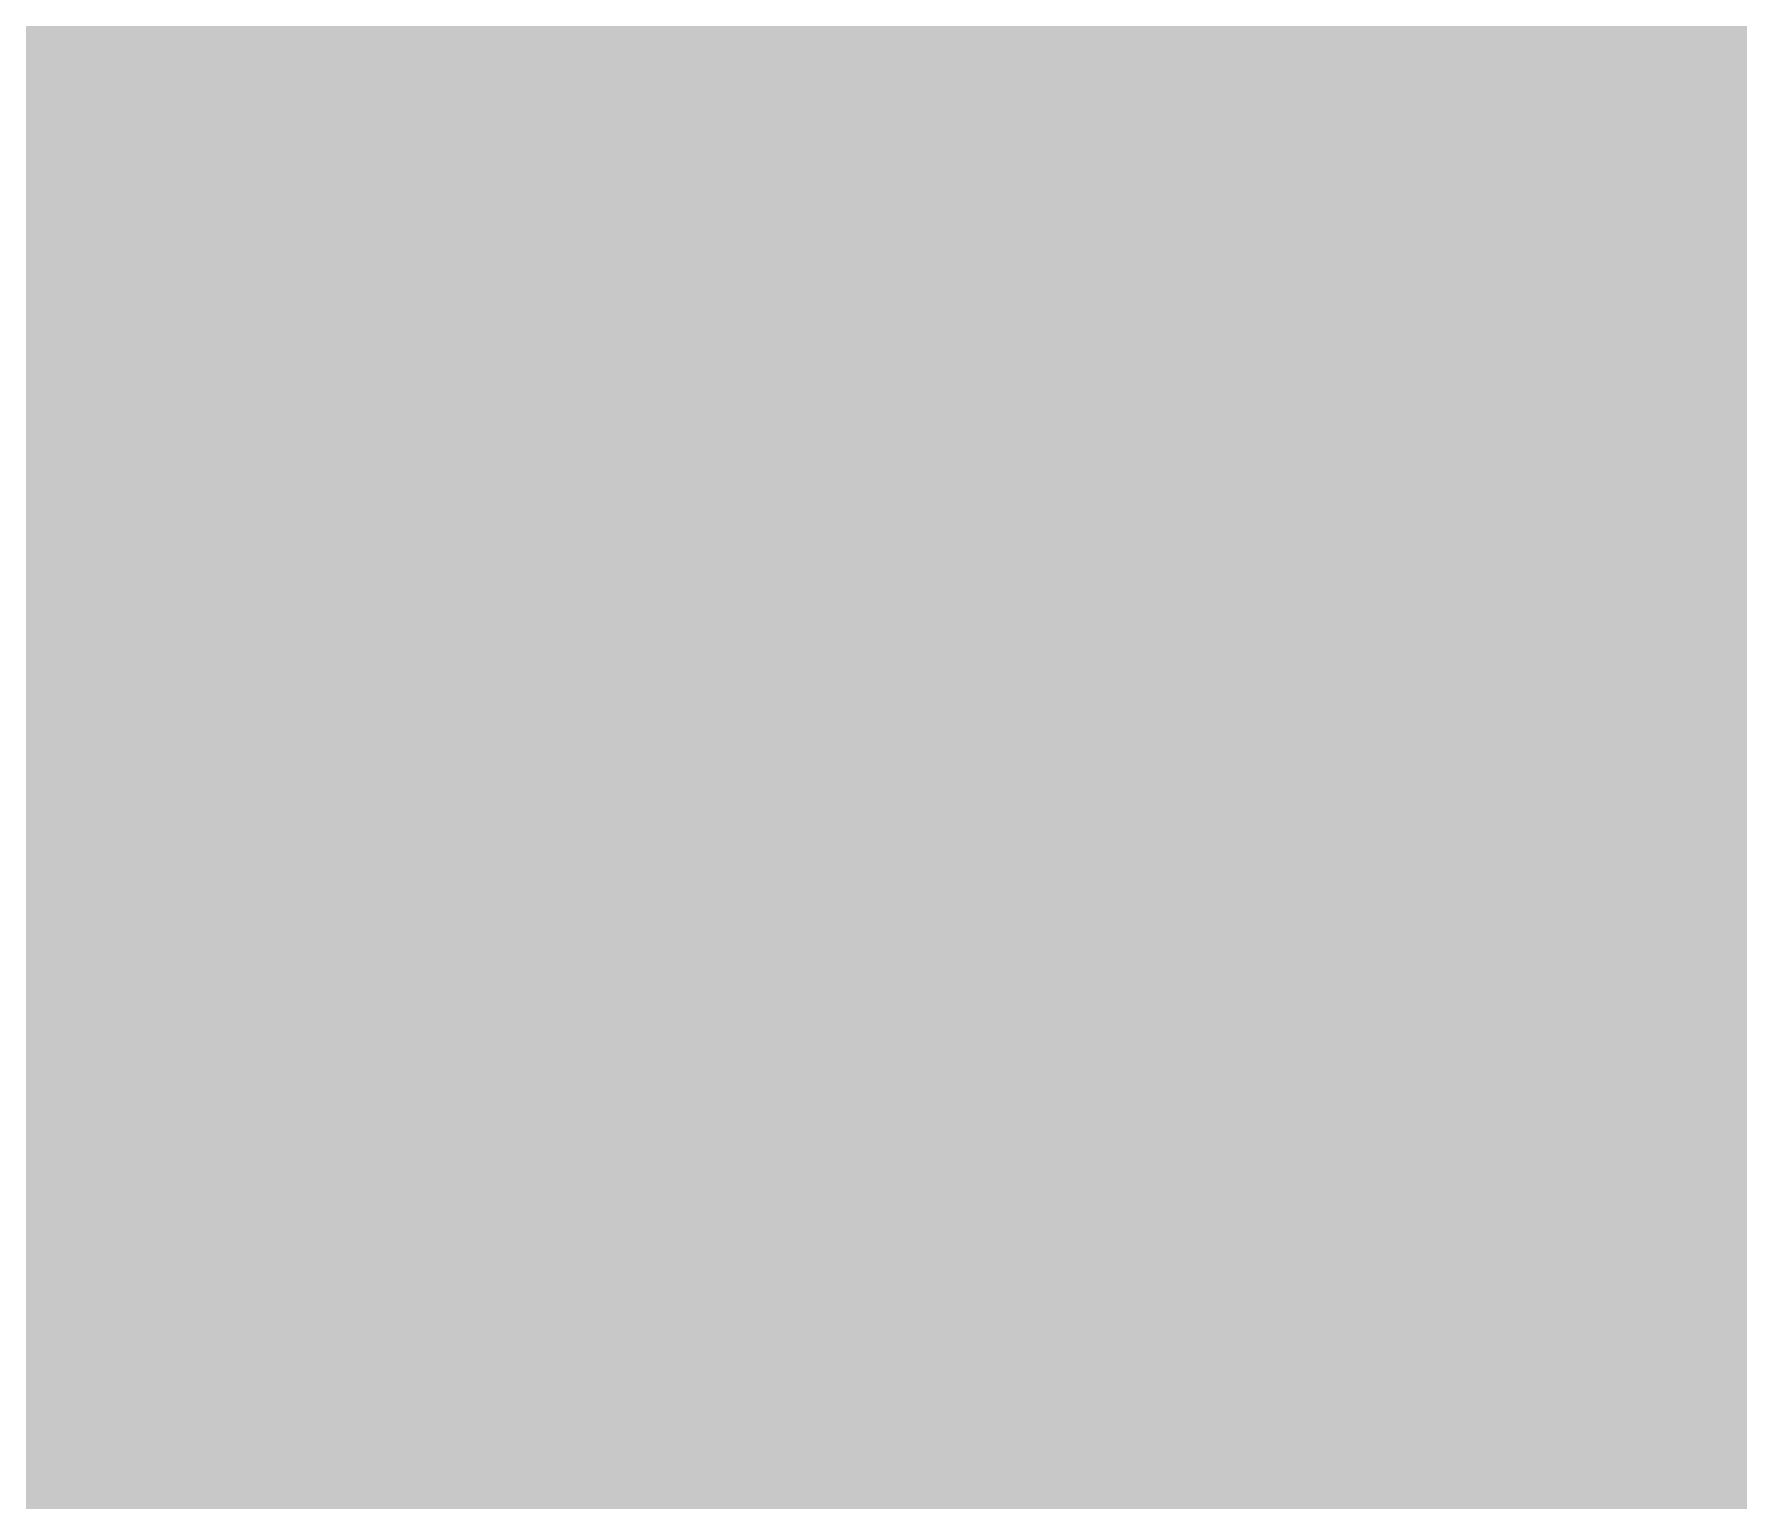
# Model space of a CAD drawing. Header units: millimetres. Extents: x 0 to 966, y -664 to 90.
# Drawn here: x 66.74 to 109.21, y -617.95 to -581.42 of the extents above; entities that cross this region are included whole.
import ezdxf

# ---------------------------------------------------------------- set-up
doc = ezdxf.new("R2010")
doc.units = ezdxf.units.MM
doc.layers.add('HDL_BODY', color=7, linetype='Continuous')
doc.layers.add('HDL_PRINT', color=7, linetype='Continuous')

# ---------------------------------------------------------------- blocks, each defined once
blk = doc.blocks.new('M_DRGBW4.1_FRONT')
at = {"layer": 'HDL_BODY', "true_color": 0xe9e9eb}
blk.add_hatch(color=254, dxfattribs=at).paths.add_polyline_path([(0, 0), (183, 0), (183, 84), (0, 84)])
at = {"layer": 'HDL_BODY', "true_color": 0xf4f4f5}
blk.add_hatch(color=7, dxfattribs=at).paths.add_polyline_path([(53.07, 1), (134.505, 1), (134.505, 83), (53.07, 83)])
at = {"layer": 'HDL_PRINT', "true_color": 0x5b5b5e}
h = blk.add_hatch(color=251, dxfattribs=at)
h.paths.add_polyline_path([(102.631, 48.017), (96.815, 48.017), (96.721, 48.017), (96.721, 51.141), (96.815, 51.141), (102.631, 51.141), (102.631, 51.57), (96.815, 51.57), (96.721, 51.57), (96.721, 55.661), (96.815, 55.661), (102.631, 55.661), (102.631, 55.985), (96.815, 55.985), (96.721, 56.094), (96.721, 58.353), (70.029, 58.353), (70.029, 41.128), (62.977, 41.128), (62.977, 40.699), (69.936, 40.699), (70.029, 40.699), (70.029, 36.608), (69.936, 36.608), (62.977, 36.608), (62.977, 36.176), (69.936, 36.176), (70.029, 36.176), (70.029, 32.731), (96.721, 32.731), (96.721, 34.669), (96.815, 34.669), (98.533, 34.669), (98.533, 33.808), (98.912, 33.808), (98.912, 34.561), (100.723, 33.7), (100.723, 34.669), (102.631, 34.669), (102.631, 48.017)])
h.paths.add_polyline_path([(83.28, 33.162), (83.28, 33.162), (70.412, 33.162), (70.412, 57.921), (83.28, 57.921), (83.28, 33.162)])
h.paths.add_polyline_path([(96.339, 48.449), (96.339, 48.34), (95.766, 48.34), (95.766, 48.017), (95.673, 48.017), (94.434, 48.017), (94.434, 51.141), (95.386, 51.141), (95.386, 50.28), (96.339, 50.28), (96.339, 48.449)])
h.paths.add_polyline_path([(96.339, 56.846), (96.339, 56.846), (95.386, 56.846), (95.386, 54.8), (96.339, 54.8), (96.339, 52.431), (95.386, 52.431), (95.386, 51.57), (94.148, 51.57), (94.148, 47.588), (95.1, 47.588), (95.673, 47.588), (95.766, 47.588), (95.766, 47.156), (96.339, 47.156), (96.339, 45.11), (95.766, 45.11), (95.766, 43.929), (96.339, 43.929), (96.339, 41.884), (95.766, 41.884), (95.766, 40.699), (96.339, 40.699), (96.339, 38.654), (95.766, 38.654), (95.766, 37.469), (96.339, 37.469), (96.339, 35.424), (95.766, 35.424), (95.766, 34.239), (96.339, 34.239), (96.339, 33.162), (83.567, 33.162), (83.567, 57.921), (96.339, 57.921), (96.339, 56.846)])
h.paths.add_polyline_path([(100.437, 34.239), (99.295, 34.777), (100.437, 35.315), (100.437, 34.239)])
h.paths.add_polyline_path([(102.345, 34.992), (100.723, 34.992), (100.723, 35.961), (98.912, 35.1), (98.912, 34.992), (98.912, 35.852), (98.533, 35.852), (98.533, 34.992), (96.815, 34.992), (96.721, 34.992), (96.721, 37.898), (96.815, 37.898), (98.34, 37.898), (98.533, 37.898), (98.533, 37.037), (98.912, 37.037), (98.912, 37.793), (100.723, 36.931), (100.723, 37.898), (100.82, 37.898), (102.248, 37.898), (102.345, 37.898), (102.345, 34.992)])
h.paths.add_polyline_path([(99.295, 38.007), (100.437, 38.654), (100.437, 37.469), (99.295, 38.007)])
h.paths.add_polyline_path([(102.345, 38.221), (102.248, 38.221), (100.723, 38.221), (100.723, 39.191), (98.912, 38.33), (98.912, 39.082), (98.533, 39.082), (98.533, 38.221), (98.34, 38.221), (96.815, 38.221), (96.721, 38.221), (96.721, 41.128), (96.815, 41.128), (98.533, 41.128), (98.533, 40.267), (98.912, 40.267), (98.912, 41.128), (98.912, 41.023), (100.723, 40.158), (100.723, 41.128), (100.82, 41.128), (102.248, 41.128), (102.345, 41.128), (102.345, 38.221)])
h.paths.add_polyline_path([(99.295, 41.342), (100.344, 41.884), (100.344, 40.805), (99.295, 41.342)])
h.paths.add_polyline_path([(102.345, 41.451), (102.248, 41.451), (100.723, 41.451), (100.723, 42.421), (98.912, 41.56), (98.912, 42.312), (98.533, 42.312), (98.533, 41.451), (96.815, 41.451), (96.721, 41.451), (96.721, 44.358), (96.815, 44.358), (98.34, 44.358), (98.533, 44.358), (98.533, 43.497), (98.912, 43.497), (98.912, 44.358), (98.912, 44.249), (100.723, 43.388), (100.723, 44.358), (100.82, 44.358), (102.248, 44.358), (102.345, 44.358), (102.345, 41.451)])
h.paths.add_polyline_path([(99.295, 44.572), (100.344, 45.11), (100.344, 44.035), (99.295, 44.572)])
h.paths.add_polyline_path([(102.345, 44.79), (102.248, 44.681), (100.723, 44.681), (100.723, 44.79), (100.723, 45.651), (98.912, 44.79), (98.912, 45.542), (98.533, 45.542), (98.533, 44.681), (98.34, 44.681), (96.815, 44.681), (96.721, 44.79), (96.721, 47.588), (96.815, 47.588), (102.345, 47.588), (102.345, 44.79)])
for points in [[(105.395, 55.447), (105.584, 55.447), (105.559, 55.383), (105.537, 55.319), (105.518, 55.256), (105.499, 55.195), (105.479, 55.137), (105.455, 55.082), (105.427, 55.031), (105.393, 54.985), (105.351, 54.944), (105.298, 54.909), (105.263, 54.873), (105.226, 54.846), (105.187, 54.827), (105.145, 54.814), (105.097, 54.806), (105.045, 54.802), (104.986, 54.8), (104.919, 54.8), (104.882, 54.8), (104.845, 54.802), (104.806, 54.806), (104.763, 54.814), (104.716, 54.827), (104.663, 54.846), (104.604, 54.873), (104.536, 54.909), (104.505, 54.949), (104.48, 54.989), (104.46, 55.029), (104.442, 55.069), (104.424, 55.11), (104.403, 55.151), (104.378, 55.192), (104.346, 55.232), (104.343, 55.3), (104.334, 55.362), (104.321, 55.42), (104.306, 55.474), (104.29, 55.528), (104.274, 55.583), (104.262, 55.641), (104.253, 55.702), (104.249, 55.77), (104.253, 55.838), (104.262, 55.9), (104.274, 55.957), (104.29, 56.012), (104.306, 56.066), (104.321, 56.121), (104.334, 56.178), (104.343, 56.24), (104.346, 56.308), (104.382, 56.349), (104.418, 56.389), (104.453, 56.429), (104.489, 56.47), (104.525, 56.51), (104.56, 56.55), (104.596, 56.591), (104.632, 56.631), (104.668, 56.666), (104.706, 56.692), (104.745, 56.711), (104.787, 56.723), (104.835, 56.731), (104.887, 56.735), (104.947, 56.736), (105.015, 56.737), (105.055, 56.731), (105.096, 56.716), (105.136, 56.695), (105.177, 56.673), (105.218, 56.652), (105.258, 56.637), (105.298, 56.631), (105.33, 56.591), (105.362, 56.545), (105.395, 56.495), (105.427, 56.442), (105.458, 56.388), (105.49, 56.335), (105.522, 56.285), (105.553, 56.239), (105.584, 56.199), (105.395, 56.094), (105.359, 56.173), (105.331, 56.232), (105.309, 56.277), (105.288, 56.311), (105.266, 56.343), (105.24, 56.376), (105.205, 56.417), (105.164, 56.456), (105.123, 56.484), (105.082, 56.503), (105.041, 56.514), (105.001, 56.52), (104.96, 56.522), (104.919, 56.522), (104.878, 56.522), (104.839, 56.52), (104.803, 56.514), (104.773, 56.503), (104.749, 56.484), (104.734, 56.456), (104.729, 56.417), (104.693, 56.376), (104.658, 56.335), (104.625, 56.294), (104.596, 56.254), (104.571, 56.213), (104.552, 56.173), (104.54, 56.133), (104.536, 56.094), (104.531, 56.047), (104.517, 56), (104.499, 55.954), (104.479, 55.907), (104.461, 55.861), (104.448, 55.816), (104.442, 55.77), (104.446, 55.725), (104.457, 55.672), (104.472, 55.614), (104.489, 55.554), (104.506, 55.494), (104.521, 55.436), (104.532, 55.383), (104.536, 55.338), (104.541, 55.293), (104.557, 55.249), (104.581, 55.209), (104.612, 55.175), (104.648, 55.148), (104.688, 55.13), (104.729, 55.123), (104.768, 55.078), (104.798, 55.047), (104.822, 55.028), (104.847, 55.018), (104.877, 55.015), (104.919, 55.014), (104.96, 55.015), (105.001, 55.017), (105.041, 55.023), (105.082, 55.035), (105.123, 55.054), (105.164, 55.083), (105.205, 55.123), (105.236, 55.164), (105.26, 55.205), (105.28, 55.245), (105.299, 55.285), (105.317, 55.325), (105.337, 55.366), (105.363, 55.406), (105.395, 55.447)], [(107.302, 54.8), (107.302, 56.737), (107.589, 56.737), (107.872, 55.338), (107.912, 55.285), (107.94, 55.235), (107.956, 55.191), (107.965, 55.156), (107.968, 55.132), (107.968, 55.123), (107.969, 55.13), (107.971, 55.15), (107.976, 55.183), (107.986, 55.23), (108.004, 55.289), (108.029, 55.361), (108.065, 55.447), (108.351, 56.737), (108.634, 56.737), (108.634, 54.8), (108.444, 54.8), (108.444, 56.417), (108.065, 54.8), (107.872, 54.8), (107.492, 56.417), (107.492, 54.8), (107.302, 54.8)], [(89, 51.57), (88.617, 51.893), (89.19, 50.495), (89.763, 51.893), (89.287, 51.57), (89.287, 51.679), (89.287, 52.864), (91.764, 52.864), (91.764, 53.078), (89, 53.078), (89, 51.679), (89, 51.57)], [(107.872, 51.141), (108.065, 51.032), (108.061, 50.987), (108.048, 50.934), (108.029, 50.877), (108.005, 50.817), (107.975, 50.757), (107.943, 50.7), (107.908, 50.648), (107.872, 50.604), (107.837, 50.568), (107.8, 50.541), (107.761, 50.521), (107.718, 50.508), (107.671, 50.5), (107.618, 50.496), (107.559, 50.495), (107.492, 50.495), (107.452, 50.495), (107.405, 50.496), (107.354, 50.5), (107.301, 50.508), (107.247, 50.521), (107.196, 50.541), (107.15, 50.568), (107.109, 50.604), (107.069, 50.649), (107.031, 50.695), (106.995, 50.741), (106.965, 50.786), (106.941, 50.832), (106.925, 50.878), (106.92, 50.923), (106.891, 50.992), (106.868, 51.054), (106.852, 51.112), (106.84, 51.167), (106.832, 51.221), (106.827, 51.276), (106.824, 51.334), (106.823, 51.396), (106.823, 51.465), (106.823, 51.54), (106.825, 51.607), (106.828, 51.666), (106.835, 51.719), (106.847, 51.766), (106.864, 51.811), (106.888, 51.853), (106.92, 51.893), (106.949, 51.961), (106.973, 52.022), (106.995, 52.077), (107.016, 52.126), (107.04, 52.171), (107.069, 52.213), (107.104, 52.252), (107.149, 52.289), (107.206, 52.326), (107.247, 52.332), (107.288, 52.347), (107.329, 52.367), (107.369, 52.39), (107.41, 52.41), (107.451, 52.425), (107.492, 52.431), (107.559, 52.426), (107.618, 52.413), (107.671, 52.392), (107.718, 52.365), (107.761, 52.333), (107.8, 52.296), (107.837, 52.257), (107.872, 52.217), (107.908, 52.176), (107.943, 52.136), (107.975, 52.095), (108.005, 52.055), (108.029, 52.015), (108.048, 51.975), (108.061, 51.934), (108.065, 51.893), (107.872, 51.784), (107.867, 51.831), (107.853, 51.878), (107.835, 51.924), (107.815, 51.971), (107.797, 52.017), (107.784, 52.062), (107.779, 52.108), (107.737, 52.114), (107.696, 52.129), (107.656, 52.151), (107.615, 52.174), (107.574, 52.195), (107.533, 52.211), (107.492, 52.217), (107.451, 52.211), (107.41, 52.195), (107.369, 52.174), (107.329, 52.151), (107.288, 52.129), (107.247, 52.114), (107.206, 52.108), (107.17, 52.062), (107.145, 52.017), (107.127, 51.971), (107.117, 51.924), (107.112, 51.878), (107.11, 51.831), (107.109, 51.784), (107.075, 51.739), (107.05, 51.693), (107.033, 51.648), (107.023, 51.602), (107.018, 51.556), (107.016, 51.51), (107.016, 51.465), (107.016, 51.388), (107.018, 51.321), (107.021, 51.261), (107.028, 51.208), (107.039, 51.16), (107.055, 51.115), (107.079, 51.073), (107.109, 51.032), (107.115, 50.986), (107.129, 50.94), (107.147, 50.894), (107.168, 50.848), (107.187, 50.802), (107.201, 50.755), (107.206, 50.709), (107.254, 50.709), (107.302, 50.709), (107.349, 50.709), (107.397, 50.709), (107.444, 50.709), (107.492, 50.709), (107.533, 50.709), (107.574, 50.712), (107.615, 50.718), (107.656, 50.729), (107.696, 50.749), (107.737, 50.778), (107.779, 50.818), (107.809, 50.827), (107.832, 50.853), (107.849, 50.892), (107.86, 50.939), (107.867, 50.991), (107.87, 51.045), (107.872, 51.096), (107.872, 51.141)], [(109.017, 50.495), (108.731, 50.495), (108.731, 52.002), (108.725, 51.962), (108.709, 51.931), (108.685, 51.905), (108.655, 51.882), (108.619, 51.856), (108.581, 51.825), (108.541, 51.784), (108.533, 51.777), (108.513, 51.757), (108.481, 51.732), (108.442, 51.706), (108.398, 51.687), (108.351, 51.679), (108.351, 51.893), (108.391, 51.934), (108.432, 51.965), (108.472, 51.99), (108.513, 52.014), (108.554, 52.038), (108.594, 52.068), (108.634, 52.108), (108.675, 52.154), (108.715, 52.199), (108.751, 52.239), (108.782, 52.274), (108.806, 52.302), (108.822, 52.319), (108.827, 52.326), (109.017, 52.326), (109.017, 50.495)], [(104.442, 50.818), (104.442, 51.356), (104.06, 51.356), (104.06, 51.57), (104.442, 51.57), (104.442, 52.002), (104.632, 52.002), (104.632, 51.57), (105.015, 51.57), (105.015, 51.356), (104.632, 51.356), (104.632, 50.818), (104.442, 50.818)], [(104.442, 47.156), (104.442, 47.697), (104.06, 47.697), (104.06, 47.911), (104.442, 47.911), (104.442, 48.449), (104.632, 48.449), (104.632, 47.911), (105.015, 47.911), (105.015, 47.697), (104.632, 47.697), (104.632, 47.156), (104.442, 47.156)], [(107.872, 47.588), (108.065, 47.479), (108.061, 47.403), (108.048, 47.336), (108.029, 47.277), (108.005, 47.224), (107.975, 47.176), (107.943, 47.132), (107.908, 47.09), (107.872, 47.05), (107.837, 47.01), (107.8, 46.971), (107.761, 46.935), (107.718, 46.902), (107.671, 46.875), (107.618, 46.854), (107.559, 46.841), (107.492, 46.836), (107.425, 46.841), (107.366, 46.854), (107.313, 46.875), (107.266, 46.902), (107.223, 46.935), (107.183, 46.971), (107.146, 47.01), (107.109, 47.05), (107.074, 47.055), (107.04, 47.07), (107.008, 47.095), (106.979, 47.13), (106.955, 47.175), (106.936, 47.231), (106.924, 47.297), (106.92, 47.374), (106.888, 47.418), (106.864, 47.47), (106.847, 47.528), (106.835, 47.588), (106.828, 47.648), (106.825, 47.706), (106.823, 47.758), (106.823, 47.802), (106.823, 47.874), (106.824, 47.944), (106.827, 48.014), (106.832, 48.08), (106.84, 48.143), (106.852, 48.201), (106.868, 48.254), (106.891, 48.301), (106.92, 48.34), (106.924, 48.417), (106.936, 48.483), (106.955, 48.538), (106.979, 48.583), (107.008, 48.619), (107.04, 48.644), (107.074, 48.658), (107.109, 48.663), (107.15, 48.699), (107.196, 48.726), (107.247, 48.746), (107.301, 48.759), (107.354, 48.767), (107.405, 48.771), (107.452, 48.772), (107.492, 48.772), (107.559, 48.772), (107.618, 48.771), (107.671, 48.767), (107.718, 48.759), (107.761, 48.746), (107.8, 48.726), (107.837, 48.699), (107.872, 48.663), (107.908, 48.624), (107.943, 48.582), (107.975, 48.538), (108.005, 48.49), (108.029, 48.437), (108.048, 48.377), (108.061, 48.31), (108.065, 48.235), (107.872, 48.235), (107.865, 48.287), (107.848, 48.337), (107.825, 48.381), (107.803, 48.417), (107.785, 48.441), (107.779, 48.449), (107.737, 48.489), (107.696, 48.518), (107.656, 48.538), (107.615, 48.549), (107.574, 48.556), (107.533, 48.558), (107.492, 48.558), (107.451, 48.558), (107.41, 48.556), (107.369, 48.549), (107.329, 48.538), (107.288, 48.518), (107.247, 48.489), (107.206, 48.449), (107.17, 48.443), (107.142, 48.425), (107.12, 48.398), (107.1, 48.363), (107.078, 48.323), (107.051, 48.28), (107.016, 48.235), (107.016, 48.194), (107.016, 48.151), (107.016, 48.106), (107.016, 48.058), (107.016, 48.005), (107.016, 47.945), (107.016, 47.878), (107.016, 47.802), (107.016, 47.757), (107.018, 47.711), (107.023, 47.665), (107.033, 47.619), (107.05, 47.572), (107.075, 47.526), (107.109, 47.479), (107.11, 47.434), (107.112, 47.388), (107.117, 47.342), (107.127, 47.295), (107.145, 47.249), (107.17, 47.202), (107.206, 47.156), (107.247, 47.15), (107.288, 47.135), (107.329, 47.114), (107.369, 47.092), (107.41, 47.071), (107.451, 47.056), (107.492, 47.05), (107.533, 47.056), (107.574, 47.071), (107.615, 47.092), (107.656, 47.114), (107.696, 47.135), (107.737, 47.15), (107.779, 47.156), (107.783, 47.197), (107.793, 47.239), (107.808, 47.284), (107.825, 47.332), (107.842, 47.386), (107.857, 47.445), (107.868, 47.512), (107.872, 47.588)], [(108.921, 46.941), (108.731, 46.941), (108.731, 48.34), (108.723, 48.332), (108.702, 48.313), (108.671, 48.287), (108.632, 48.262), (108.587, 48.242), (108.541, 48.235), (108.5, 48.189), (108.47, 48.158), (108.445, 48.139), (108.42, 48.13), (108.391, 48.126), (108.351, 48.126), (108.351, 48.34), (108.391, 48.346), (108.432, 48.364), (108.472, 48.392), (108.513, 48.427), (108.554, 48.467), (108.594, 48.512), (108.634, 48.558), (108.675, 48.597), (108.715, 48.628), (108.751, 48.652), (108.782, 48.675), (108.806, 48.701), (108.822, 48.732), (108.827, 48.772), (108.921, 48.772), (108.921, 46.941)], [(88.428, 45.433), (88.428, 43.497), (88.617, 43.497), (88.617, 47.697), (88.428, 47.697), (88.428, 45.651), (88.428, 45.757), (86.427, 45.757), (86.427, 45.542), (88.428, 45.542), (88.428, 45.433)], [(81.373, 44.144), (79.944, 44.144), (79.944, 46.727), (77.657, 46.727), (77.657, 44.144), (76.418, 44.144), (76.418, 44.358), (77.467, 44.358), (77.467, 47.05), (80.134, 47.05), (80.134, 44.358), (81.373, 44.358), (81.373, 44.144)], [(104.822, 43.711), (104.249, 45.866), (104.536, 45.866), (104.822, 44.467), (104.826, 44.426), (104.837, 44.384), (104.853, 44.339), (104.87, 44.29), (104.888, 44.237), (104.903, 44.177), (104.914, 44.11), (104.919, 44.035), (104.923, 44.115), (104.934, 44.193), (104.949, 44.266), (104.967, 44.331), (104.984, 44.387), (105, 44.43), (105.011, 44.457), (105.015, 44.467), (105.395, 45.866), (105.681, 45.866), (105.967, 44.79), (105.97, 44.722), (105.977, 44.649), (105.987, 44.571), (106, 44.492), (106.014, 44.411), (106.028, 44.33), (106.04, 44.251), (106.051, 44.175), (106.058, 44.102), (106.061, 44.035), (106.064, 44.102), (106.073, 44.164), (106.086, 44.222), (106.101, 44.276), (106.117, 44.33), (106.132, 44.385), (106.145, 44.443), (106.154, 44.504), (106.157, 44.572), (106.443, 45.866), (106.73, 45.866), (106.254, 43.711), (105.967, 43.711), (105.584, 45.433), (105.545, 45.487), (105.519, 45.538), (105.503, 45.583), (105.495, 45.619), (105.492, 45.643), (105.491, 45.651), (105.491, 45.597), (105.491, 45.546), (105.491, 45.502), (105.491, 45.466), (105.491, 45.442), (105.491, 45.433), (105.015, 43.711), (104.822, 43.711)], [(99.388, 43.82), (98.912, 43.282), (98.819, 43.388), (98.436, 42.636), (99.009, 43.064), (99.009, 43.173), (99.485, 43.711), (99.388, 43.82)], [(100.057, 43.606), (99.581, 43.064), (99.485, 43.173), (99.102, 42.421), (99.771, 42.85), (99.675, 42.959), (100.151, 43.497), (100.057, 43.606)], [(91.574, 38.759), (91.288, 39.297), (92.526, 38.654), (91.288, 38.007), (91.574, 38.545), (91.477, 38.436), (89, 38.436), (89, 40.59), (89.287, 40.59), (89.287, 38.759), (91.477, 38.759), (91.574, 38.759)], [(99.388, 40.59), (98.912, 40.052), (98.819, 40.158), (98.436, 39.406), (99.009, 39.838), (99.009, 39.943), (99.485, 40.481), (99.388, 40.59)], [(100.057, 40.376), (99.581, 39.838), (99.485, 39.943), (99.102, 39.191), (99.771, 39.62), (99.675, 39.729), (100.151, 40.267), (100.057, 40.376)], [(105.584, 38.221), (105.584, 38.436), (106.347, 38.436), (106.347, 37.684), (106.312, 37.643), (106.275, 37.602), (106.236, 37.562), (106.193, 37.522), (106.146, 37.482), (106.094, 37.441), (106.034, 37.401), (105.967, 37.36), (105.931, 37.355), (105.894, 37.343), (105.855, 37.326), (105.812, 37.306), (105.765, 37.286), (105.712, 37.268), (105.652, 37.256), (105.584, 37.251), (105.521, 37.255), (105.459, 37.266), (105.398, 37.283), (105.34, 37.306), (105.284, 37.333), (105.232, 37.364), (105.185, 37.398), (105.144, 37.433), (105.108, 37.469), (105.041, 37.509), (104.982, 37.549), (104.929, 37.589), (104.882, 37.629), (104.84, 37.67), (104.801, 37.711), (104.764, 37.752), (104.729, 37.793), (104.703, 37.857), (104.682, 37.921), (104.665, 37.985), (104.653, 38.05), (104.644, 38.114), (104.638, 38.178), (104.635, 38.243), (104.633, 38.307), (104.632, 38.371), (104.632, 38.436), (104.632, 38.504), (104.633, 38.567), (104.636, 38.624), (104.641, 38.679), (104.649, 38.733), (104.661, 38.788), (104.678, 38.846), (104.7, 38.908), (104.729, 38.977), (104.76, 39.045), (104.792, 39.105), (104.826, 39.159), (104.863, 39.208), (104.903, 39.253), (104.946, 39.294), (104.995, 39.332), (105.048, 39.369), (105.108, 39.406), (105.144, 39.438), (105.185, 39.463), (105.232, 39.482), (105.284, 39.496), (105.34, 39.505), (105.398, 39.511), (105.459, 39.514), (105.521, 39.515), (105.584, 39.515), (105.625, 39.515), (105.671, 39.513), (105.723, 39.509), (105.776, 39.501), (105.829, 39.488), (105.88, 39.469), (105.927, 39.442), (105.967, 39.406), (106.007, 39.399), (106.048, 39.382), (106.089, 39.355), (106.13, 39.32), (106.171, 39.28), (106.212, 39.236), (106.254, 39.191), (106.259, 39.185), (106.272, 39.165), (106.29, 39.132), (106.31, 39.085), (106.328, 39.026), (106.342, 38.953), (106.347, 38.868), (106.157, 38.868), (106.116, 38.914), (106.089, 38.949), (106.073, 38.977), (106.064, 39.004), (106.061, 39.037), (106.061, 39.082), (106.026, 39.088), (105.999, 39.104), (105.977, 39.125), (105.957, 39.148), (105.934, 39.17), (105.907, 39.185), (105.871, 39.191), (105.831, 39.23), (105.79, 39.258), (105.749, 39.277), (105.708, 39.288), (105.667, 39.294), (105.626, 39.296), (105.584, 39.297), (105.544, 39.296), (105.504, 39.294), (105.463, 39.288), (105.422, 39.277), (105.381, 39.258), (105.339, 39.23), (105.298, 39.191), (105.252, 39.183), (105.207, 39.163), (105.168, 39.137), (105.137, 39.111), (105.116, 39.09), (105.108, 39.082), (105.069, 39.037), (105.039, 39.004), (105.015, 38.977), (104.99, 38.949), (104.96, 38.914), (104.919, 38.868), (104.919, 38.823), (104.919, 38.77), (104.919, 38.712), (104.919, 38.652), (104.919, 38.592), (104.919, 38.534), (104.919, 38.481), (104.919, 38.436), (104.919, 38.368), (104.92, 38.306), (104.922, 38.249), (104.927, 38.195), (104.935, 38.141), (104.947, 38.087), (104.964, 38.029), (104.986, 37.967), (105.015, 37.898), (105.02, 37.853), (105.036, 37.809), (105.059, 37.769), (105.09, 37.735), (105.125, 37.708), (105.164, 37.69), (105.205, 37.684), (105.244, 37.648), (105.29, 37.621), (105.341, 37.601), (105.395, 37.588), (105.448, 37.58), (105.499, 37.576), (105.545, 37.575), (105.584, 37.575), (105.626, 37.575), (105.667, 37.577), (105.708, 37.583), (105.749, 37.595), (105.79, 37.614), (105.831, 37.643), (105.871, 37.684), (105.912, 37.684), (105.953, 37.686), (105.994, 37.692), (106.034, 37.704), (106.075, 37.723), (106.116, 37.752), (106.157, 37.793), (106.157, 38.221), (105.584, 38.221)], [(66.789, 37.793), (67.362, 38.654), (66.886, 39.406), (67.172, 39.406), (67.362, 38.977), (67.397, 38.936), (67.424, 38.905), (67.446, 38.88), (67.466, 38.856), (67.488, 38.831), (67.516, 38.8), (67.552, 38.759), (67.552, 38.805), (67.554, 38.85), (67.559, 38.891), (67.57, 38.926), (67.587, 38.953), (67.613, 38.971), (67.648, 38.977), (67.935, 39.406), (68.124, 39.406), (67.648, 38.654), (68.124, 37.793), (67.935, 37.793), (67.552, 38.33), (67.551, 38.375), (67.548, 38.404), (67.54, 38.422), (67.523, 38.432), (67.496, 38.435), (67.455, 38.436), (67.455, 38.33), (67.076, 37.793), (66.789, 37.793)], [(99.388, 37.36), (98.912, 36.822), (98.819, 36.822), (98.436, 36.176), (99.009, 36.608), (99.009, 36.713), (99.485, 37.251), (99.388, 37.36)], [(100.057, 37.146), (99.581, 36.608), (99.485, 36.713), (99.102, 35.961), (99.771, 36.39), (99.675, 36.499), (100.151, 37.037), (100.057, 37.146)], [(99.388, 34.131), (98.912, 33.485), (98.819, 33.593), (98.436, 32.947), (99.009, 33.377), (99.485, 34.023), (99.388, 34.131)], [(100.057, 33.916), (99.581, 33.377), (99.485, 33.377), (99.102, 32.731), (99.771, 33.162), (99.675, 33.27), (100.151, 33.808), (100.057, 33.916)]]:
    blk.add_hatch(color=251, dxfattribs=at).paths.add_polyline_path(points)
h = blk.add_hatch(color=251, dxfattribs=at)
h.paths.add_polyline_path([(105.681, 55.77), (105.684, 55.864), (105.692, 55.951), (105.704, 56.032), (105.721, 56.106), (105.741, 56.174), (105.764, 56.235), (105.789, 56.29), (105.815, 56.339), (105.843, 56.381), (105.871, 56.417), (105.906, 56.484), (105.948, 56.544), (105.995, 56.595), (106.047, 56.638), (106.102, 56.674), (106.161, 56.701), (106.221, 56.721), (106.284, 56.733), (106.347, 56.737), (106.415, 56.736), (106.475, 56.735), (106.527, 56.731), (106.575, 56.723), (106.617, 56.711), (106.656, 56.692), (106.694, 56.666), (106.73, 56.631), (106.765, 56.591), (106.8, 56.55), (106.836, 56.51), (106.872, 56.47), (106.908, 56.429), (106.944, 56.389), (106.98, 56.349), (107.016, 56.308), (107.019, 56.24), (107.028, 56.178), (107.04, 56.121), (107.055, 56.066), (107.07, 56.012), (107.085, 55.957), (107.098, 55.9), (107.106, 55.838), (107.109, 55.77), (107.106, 55.702), (107.098, 55.641), (107.085, 55.583), (107.07, 55.528), (107.055, 55.474), (107.04, 55.42), (107.028, 55.362), (107.019, 55.3), (107.016, 55.232), (106.98, 55.192), (106.944, 55.151), (106.908, 55.11), (106.872, 55.069), (106.836, 55.029), (106.8, 54.989), (106.765, 54.949), (106.73, 54.909), (106.694, 54.873), (106.656, 54.846), (106.617, 54.827), (106.575, 54.814), (106.527, 54.806), (106.475, 54.802), (106.415, 54.8), (106.347, 54.8), (106.307, 54.8), (106.266, 54.803), (106.225, 54.809), (106.184, 54.82), (106.143, 54.84), (106.102, 54.869), (106.061, 54.909), (105.998, 54.949), (105.949, 54.989), (105.912, 55.029), (105.883, 55.069), (105.858, 55.11), (105.834, 55.151), (105.809, 55.192), (105.777, 55.232), (105.749, 55.3), (105.726, 55.362), (105.71, 55.42), (105.698, 55.474), (105.689, 55.528), (105.685, 55.583), (105.682, 55.641), (105.681, 55.702), (105.681, 55.77)])
h.paths.add_polyline_path([(105.871, 55.77), (105.874, 55.699), (105.884, 55.628), (105.899, 55.559), (105.919, 55.492), (105.943, 55.429), (105.97, 55.371), (105.999, 55.318), (106.03, 55.272), (106.061, 55.232), (106.102, 55.186), (106.143, 55.142), (106.184, 55.101), (106.225, 55.066), (106.266, 55.039), (106.307, 55.021), (106.347, 55.014), (106.415, 55.019), (106.475, 55.033), (106.527, 55.055), (106.575, 55.083), (106.617, 55.116), (106.656, 55.152), (106.694, 55.192), (106.73, 55.232), (106.761, 55.272), (106.791, 55.318), (106.82, 55.371), (106.847, 55.429), (106.871, 55.492), (106.891, 55.559), (106.906, 55.628), (106.916, 55.699), (106.92, 55.77), (106.915, 55.815), (106.904, 55.867), (106.889, 55.924), (106.871, 55.985), (106.854, 56.045), (106.838, 56.102), (106.827, 56.155), (106.823, 56.199), (106.788, 56.24), (106.761, 56.271), (106.74, 56.296), (106.719, 56.32), (106.697, 56.345), (106.669, 56.376), (106.633, 56.417), (106.593, 56.456), (106.553, 56.484), (106.512, 56.503), (106.471, 56.514), (106.43, 56.52), (106.388, 56.522), (106.347, 56.522), (106.307, 56.516), (106.266, 56.499), (106.225, 56.472), (106.184, 56.438), (106.143, 56.398), (106.102, 56.354), (106.061, 56.308), (106.03, 56.268), (105.999, 56.221), (105.97, 56.168), (105.943, 56.109), (105.919, 56.047), (105.899, 55.981), (105.884, 55.912), (105.874, 55.842), (105.871, 55.77)])
h = blk.add_hatch(color=251, dxfattribs=at)
h.paths.add_polyline_path([(73.845, 51.465), (73.839, 51.465), (73.825, 51.47), (73.807, 51.482), (73.786, 51.505), (73.767, 51.543), (73.753, 51.6), (73.748, 51.679), (73.748, 54.586), (73.74, 54.656), (73.718, 54.71), (73.688, 54.748), (73.653, 54.773), (73.618, 54.789), (73.588, 54.797), (73.566, 54.8), (73.558, 54.8), (73.522, 54.788), (73.497, 54.758), (73.48, 54.716), (73.469, 54.67), (73.464, 54.628), (73.462, 54.598), (73.462, 54.586), (73.462, 54.262), (73.365, 54.262), (72.223, 54.262), (72.127, 54.262), (72.127, 54.586), (72.13, 54.595), (72.139, 54.619), (72.147, 54.654), (72.151, 54.693), (72.146, 54.732), (72.128, 54.767), (72.092, 54.791), (72.033, 54.8), (72.025, 54.8), (72.003, 54.797), (71.972, 54.789), (71.937, 54.773), (71.901, 54.748), (71.87, 54.71), (71.849, 54.656), (71.84, 54.586), (71.84, 51.679), (71.84, 51.667), (71.838, 51.634), (71.833, 51.586), (71.823, 51.529), (71.806, 51.467), (71.782, 51.408), (71.747, 51.356), (71.739, 51.348), (71.717, 51.327), (71.682, 51.292), (71.638, 51.243), (71.586, 51.181), (71.528, 51.107), (71.467, 51.02), (71.405, 50.922), (71.344, 50.813), (71.287, 50.693), (71.234, 50.562), (71.19, 50.421), (71.155, 50.271), (71.132, 50.111), (71.124, 49.943), (71.132, 49.767), (71.159, 49.583), (71.207, 49.391), (71.277, 49.192), (71.374, 48.987), (71.497, 48.775), (71.65, 48.558), (71.657, 48.55), (71.675, 48.529), (71.706, 48.496), (71.749, 48.454), (71.804, 48.406), (71.87, 48.353), (71.947, 48.298), (72.035, 48.243), (72.133, 48.191), (72.242, 48.144), (72.362, 48.105), (72.491, 48.075), (72.63, 48.058), (72.778, 48.055), (72.935, 48.069), (73.102, 48.102), (73.277, 48.157), (73.46, 48.235), (73.651, 48.34), (73.66, 48.346), (73.684, 48.363), (73.722, 48.391), (73.772, 48.431), (73.831, 48.482), (73.897, 48.546), (73.968, 48.621), (74.043, 48.709), (74.119, 48.808), (74.193, 48.92), (74.265, 49.045), (74.331, 49.182), (74.39, 49.332), (74.44, 49.495), (74.478, 49.671), (74.502, 49.86), (74.51, 50.062), (74.51, 50.072), (74.509, 50.1), (74.505, 50.146), (74.498, 50.207), (74.486, 50.282), (74.468, 50.37), (74.443, 50.468), (74.409, 50.576), (74.367, 50.692), (74.313, 50.814), (74.248, 50.94), (74.169, 51.071), (74.077, 51.202), (73.969, 51.334), (73.845, 51.465)])
h.paths.add_polyline_path([(72.127, 53.939), (72.223, 53.939), (73.365, 53.939), (73.462, 53.939), (73.462, 52.431), (73.365, 52.431), (72.223, 52.431), (72.127, 52.431), (72.127, 53.939)])
h.paths.add_polyline_path([(72.127, 52.217), (72.223, 52.217), (73.365, 52.217), (73.462, 52.217), (73.462, 51.57), (73.365, 51.57), (72.223, 51.57), (72.127, 51.57), (72.127, 52.217)])
h.paths.add_polyline_path([(73.845, 48.987), (73.762, 48.884), (73.675, 48.791), (73.583, 48.709), (73.487, 48.637), (73.388, 48.575), (73.285, 48.524), (73.179, 48.484), (73.071, 48.454), (72.961, 48.435), (72.849, 48.428), (72.735, 48.431), (72.621, 48.445), (72.506, 48.471), (72.391, 48.508), (72.276, 48.557), (72.162, 48.617), (72.049, 48.689), (71.937, 48.772), (71.846, 48.865), (71.764, 48.963), (71.691, 49.066), (71.627, 49.173), (71.572, 49.284), (71.527, 49.398), (71.491, 49.515), (71.465, 49.634), (71.449, 49.754), (71.442, 49.876), (71.445, 49.998), (71.457, 50.12), (71.48, 50.241), (71.513, 50.361), (71.556, 50.479), (71.609, 50.595), (71.673, 50.708), (71.747, 50.818), (71.782, 50.858), (71.816, 50.898), (71.848, 50.938), (71.877, 50.978), (71.901, 51.019), (71.92, 51.06), (71.932, 51.1), (71.937, 51.141), (71.944, 51.142), (71.965, 51.145), (71.997, 51.155), (72.036, 51.173), (72.08, 51.202), (72.127, 51.247), (73.462, 51.247), (73.509, 51.202), (73.554, 51.173), (73.593, 51.155), (73.624, 51.145), (73.644, 51.142), (73.651, 51.141), (73.742, 51.048), (73.825, 50.947), (73.898, 50.84), (73.962, 50.727), (74.016, 50.609), (74.062, 50.487), (74.098, 50.362), (74.124, 50.235), (74.141, 50.105), (74.148, 49.974), (74.146, 49.844), (74.133, 49.713), (74.111, 49.584), (74.078, 49.458), (74.035, 49.334), (73.982, 49.213), (73.919, 49.097), (73.845, 48.987)])
h = blk.add_hatch(color=251, dxfattribs=at)
h.paths.add_polyline_path([(105.491, 50.495), (105.491, 52.326), (105.967, 52.326), (106.014, 52.326), (106.062, 52.326), (106.109, 52.326), (106.157, 52.326), (106.205, 52.326), (106.254, 52.326), (106.288, 52.32), (106.315, 52.304), (106.337, 52.283), (106.358, 52.26), (106.38, 52.238), (106.407, 52.223), (106.443, 52.217), (106.475, 52.176), (106.501, 52.136), (106.521, 52.095), (106.54, 52.055), (106.558, 52.015), (106.578, 51.975), (106.602, 51.934), (106.633, 51.893), (106.633, 51.848), (106.633, 51.795), (106.633, 51.738), (106.633, 51.678), (106.633, 51.618), (106.633, 51.561), (106.633, 51.509), (106.633, 51.465), (106.633, 51.388), (106.633, 51.321), (106.633, 51.261), (106.633, 51.208), (106.633, 51.16), (106.633, 51.115), (106.633, 51.073), (106.633, 51.032), (106.626, 50.979), (106.609, 50.928), (106.587, 50.884), (106.564, 50.849), (106.547, 50.826), (106.54, 50.818), (106.535, 50.777), (106.521, 50.746), (106.502, 50.721), (106.481, 50.698), (106.463, 50.673), (106.449, 50.643), (106.443, 50.604), (106.396, 50.596), (106.351, 50.575), (106.312, 50.549), (106.281, 50.523), (106.261, 50.503), (106.254, 50.495), (106.205, 50.495), (106.157, 50.495), (106.109, 50.495), (106.062, 50.495), (106.014, 50.495), (105.967, 50.495), (105.491, 50.495)])
h.paths.add_polyline_path([(105.681, 50.709), (105.967, 50.709), (106.023, 50.709), (106.074, 50.709), (106.117, 50.709), (106.146, 50.709), (106.157, 50.709), (106.198, 50.755), (106.228, 50.786), (106.253, 50.804), (106.278, 50.814), (106.307, 50.817), (106.347, 50.818), (106.354, 50.87), (106.372, 50.92), (106.395, 50.965), (106.418, 51), (106.436, 51.024), (106.443, 51.032), (106.443, 51.073), (106.443, 51.115), (106.443, 51.16), (106.443, 51.208), (106.443, 51.261), (106.443, 51.321), (106.443, 51.388), (106.443, 51.465), (106.443, 51.54), (106.443, 51.607), (106.443, 51.666), (106.443, 51.719), (106.443, 51.766), (106.443, 51.811), (106.443, 51.853), (106.443, 51.893), (106.396, 51.947), (106.351, 51.997), (106.312, 52.042), (106.281, 52.076), (106.261, 52.099), (106.254, 52.108), (106.205, 52.108), (106.157, 52.108), (106.109, 52.108), (106.062, 52.108), (106.014, 52.108), (105.967, 52.108), (105.681, 52.108), (105.681, 50.709)])
h = blk.add_hatch(color=251, dxfattribs=at)
h.paths.add_polyline_path([(72.796, 48.878), (72.684, 48.883), (72.577, 48.9), (72.476, 48.928), (72.382, 48.966), (72.294, 49.014), (72.212, 49.071), (72.138, 49.138), (72.071, 49.214), (72.012, 49.298), (71.961, 49.39), (71.918, 49.489), (71.885, 49.596), (71.86, 49.71), (71.845, 49.83), (71.84, 49.957), (71.845, 50.083), (71.86, 50.203), (71.885, 50.317), (71.918, 50.424), (71.961, 50.523), (72.012, 50.615), (72.071, 50.698), (72.138, 50.774), (72.212, 50.84), (72.294, 50.897), (72.382, 50.945), (72.476, 50.983), (72.577, 51.01), (72.684, 51.027), (72.796, 51.032), (72.907, 51.027), (73.013, 51.01), (73.113, 50.983), (73.208, 50.945), (73.296, 50.897), (73.377, 50.84), (73.451, 50.774), (73.518, 50.698), (73.577, 50.615), (73.628, 50.523), (73.67, 50.424), (73.704, 50.317), (73.728, 50.203), (73.743, 50.083), (73.748, 49.957), (73.743, 49.83), (73.728, 49.71), (73.704, 49.596), (73.67, 49.489), (73.628, 49.39), (73.577, 49.298), (73.518, 49.214), (73.451, 49.138), (73.377, 49.071), (73.296, 49.014), (73.208, 48.966), (73.113, 48.928), (73.013, 48.9), (72.907, 48.883), (72.796, 48.878)])
h.paths.add_polyline_path([(72.796, 50.818), (72.714, 50.812), (72.633, 50.793), (72.554, 50.763), (72.477, 50.722), (72.404, 50.672), (72.335, 50.614), (72.271, 50.548), (72.213, 50.476), (72.161, 50.398), (72.117, 50.315), (72.082, 50.229), (72.055, 50.14), (72.039, 50.049), (72.033, 49.957), (72.039, 49.845), (72.055, 49.74), (72.082, 49.642), (72.117, 49.551), (72.161, 49.468), (72.213, 49.392), (72.271, 49.325), (72.335, 49.265), (72.404, 49.215), (72.477, 49.172), (72.554, 49.139), (72.633, 49.115), (72.714, 49.101), (72.796, 49.096), (72.895, 49.101), (72.988, 49.115), (73.075, 49.139), (73.155, 49.172), (73.229, 49.215), (73.296, 49.265), (73.356, 49.325), (73.408, 49.392), (73.453, 49.468), (73.49, 49.551), (73.52, 49.642), (73.541, 49.74), (73.554, 49.845), (73.558, 49.957), (73.554, 50.049), (73.541, 50.14), (73.52, 50.229), (73.49, 50.315), (73.453, 50.398), (73.408, 50.476), (73.356, 50.548), (73.296, 50.614), (73.229, 50.672), (73.155, 50.722), (73.075, 50.763), (72.988, 50.793), (72.895, 50.812), (72.796, 50.818)])
h = blk.add_hatch(color=251, dxfattribs=at)
h.paths.add_polyline_path([(91.288, 45.651), (91.288, 45.651), (91.477, 46.189), (90.525, 45.651), (90.429, 45.651), (89.856, 45.651), (89.856, 47.374), (91.764, 47.374), (91.764, 50.28), (91.574, 50.28), (91.574, 47.588), (89.666, 47.588), (89.666, 43.497), (91.667, 43.497), (91.667, 41.023), (91.86, 41.023), (91.86, 42.203), (93.002, 42.203), (93.002, 45.651), (91.288, 45.651)])
h.paths.add_polyline_path([(92.813, 42.421), (91.86, 42.421), (91.86, 43.711), (89.856, 43.711), (89.856, 45.433), (90.429, 45.433), (90.525, 45.433), (91.477, 44.896), (91.288, 45.433), (92.813, 45.433), (92.813, 42.421)])
h = blk.add_hatch(color=251, dxfattribs=at)
h.paths.add_polyline_path([(105.491, 46.941), (105.491, 48.772), (105.967, 48.772), (106.014, 48.772), (106.062, 48.772), (106.109, 48.772), (106.157, 48.772), (106.205, 48.772), (106.254, 48.772), (106.261, 48.764), (106.281, 48.744), (106.312, 48.718), (106.351, 48.692), (106.396, 48.671), (106.443, 48.663), (106.475, 48.624), (106.501, 48.584), (106.521, 48.544), (106.54, 48.503), (106.558, 48.462), (106.578, 48.422), (106.602, 48.381), (106.633, 48.34), (106.633, 48.272), (106.633, 48.21), (106.633, 48.153), (106.633, 48.098), (106.633, 48.044), (106.633, 47.989), (106.633, 47.932), (106.633, 47.87), (106.633, 47.802), (106.633, 47.757), (106.633, 47.711), (106.633, 47.665), (106.633, 47.619), (106.633, 47.572), (106.633, 47.526), (106.633, 47.479), (106.628, 47.434), (106.615, 47.388), (106.597, 47.342), (106.577, 47.295), (106.558, 47.249), (106.545, 47.202), (106.54, 47.156), (106.504, 47.15), (106.476, 47.135), (106.454, 47.114), (106.433, 47.092), (106.411, 47.071), (106.383, 47.056), (106.347, 47.05), (106.34, 47.004), (106.323, 46.974), (106.3, 46.955), (106.278, 46.945), (106.261, 46.942), (106.254, 46.941), (106.205, 46.941), (106.157, 46.941), (106.109, 46.941), (106.062, 46.941), (106.014, 46.941), (105.967, 46.941), (105.491, 46.941)])
h.paths.add_polyline_path([(105.681, 47.156), (105.967, 47.156), (106.023, 47.156), (106.074, 47.156), (106.117, 47.156), (106.146, 47.156), (106.157, 47.156), (106.193, 47.162), (106.221, 47.177), (106.243, 47.198), (106.263, 47.222), (106.285, 47.243), (106.312, 47.259), (106.347, 47.265), (106.347, 47.273), (106.35, 47.297), (106.359, 47.332), (106.376, 47.377), (106.403, 47.426), (106.443, 47.479), (106.443, 47.526), (106.443, 47.572), (106.443, 47.619), (106.443, 47.665), (106.443, 47.711), (106.443, 47.757), (106.443, 47.802), (106.443, 47.874), (106.442, 47.944), (106.44, 48.014), (106.435, 48.08), (106.427, 48.143), (106.415, 48.201), (106.398, 48.254), (106.376, 48.301), (106.347, 48.34), (106.341, 48.381), (106.326, 48.412), (106.303, 48.437), (106.272, 48.461), (106.237, 48.486), (106.198, 48.517), (106.157, 48.558), (106.146, 48.558), (106.117, 48.558), (106.074, 48.558), (106.023, 48.558), (105.967, 48.558), (105.681, 48.558), (105.681, 47.156)])
h = blk.add_hatch(color=251, dxfattribs=at)
h.paths.add_polyline_path([(72.796, 43.711), (72.702, 43.717), (72.611, 43.733), (72.524, 43.76), (72.44, 43.797), (72.361, 43.843), (72.288, 43.898), (72.22, 43.96), (72.157, 44.031), (72.102, 44.108), (72.054, 44.191), (72.013, 44.28), (71.98, 44.374), (71.956, 44.473), (71.942, 44.575), (71.937, 44.681), (71.942, 44.787), (71.956, 44.89), (71.98, 44.989), (72.013, 45.083), (72.054, 45.172), (72.102, 45.255), (72.157, 45.332), (72.22, 45.402), (72.288, 45.465), (72.361, 45.519), (72.44, 45.565), (72.524, 45.602), (72.611, 45.629), (72.702, 45.646), (72.796, 45.651), (72.891, 45.646), (72.985, 45.629), (73.078, 45.602), (73.168, 45.565), (73.254, 45.519), (73.337, 45.465), (73.414, 45.402), (73.485, 45.332), (73.55, 45.255), (73.607, 45.172), (73.655, 45.083), (73.695, 44.989), (73.724, 44.89), (73.742, 44.787), (73.748, 44.681), (73.742, 44.575), (73.724, 44.473), (73.695, 44.374), (73.655, 44.28), (73.607, 44.191), (73.55, 44.108), (73.485, 44.031), (73.414, 43.96), (73.337, 43.898), (73.254, 43.843), (73.168, 43.797), (73.078, 43.76), (72.985, 43.733), (72.891, 43.717), (72.796, 43.711)])
h.paths.add_polyline_path([(72.796, 45.542), (72.714, 45.536), (72.633, 45.517), (72.554, 45.487), (72.477, 45.447), (72.404, 45.397), (72.335, 45.338), (72.271, 45.273), (72.213, 45.2), (72.161, 45.122), (72.117, 45.039), (72.082, 44.953), (72.055, 44.864), (72.039, 44.773), (72.033, 44.681), (72.039, 44.589), (72.055, 44.497), (72.082, 44.408), (72.117, 44.322), (72.161, 44.239), (72.213, 44.161), (72.271, 44.089), (72.335, 44.023), (72.404, 43.965), (72.477, 43.915), (72.554, 43.875), (72.633, 43.845), (72.714, 43.827), (72.796, 43.82), (72.877, 43.827), (72.957, 43.845), (73.036, 43.875), (73.113, 43.915), (73.186, 43.965), (73.255, 44.023), (73.319, 44.089), (73.378, 44.161), (73.429, 44.239), (73.473, 44.322), (73.509, 44.408), (73.536, 44.497), (73.552, 44.589), (73.558, 44.681), (73.552, 44.773), (73.536, 44.864), (73.509, 44.953), (73.473, 45.039), (73.429, 45.122), (73.378, 45.2), (73.319, 45.273), (73.255, 45.338), (73.186, 45.397), (73.113, 45.447), (73.036, 45.487), (72.957, 45.517), (72.877, 45.536), (72.796, 45.542)])
h = blk.add_hatch(color=251, dxfattribs=at)
h.paths.add_polyline_path([(72.796, 45.328), (72.724, 45.323), (72.654, 45.31), (72.585, 45.287), (72.52, 45.256), (72.459, 45.215), (72.402, 45.165), (72.352, 45.107), (72.308, 45.04), (72.272, 44.963), (72.246, 44.878), (72.229, 44.784), (72.223, 44.681), (72.229, 44.578), (72.246, 44.483), (72.272, 44.398), (72.308, 44.321), (72.352, 44.254), (72.402, 44.196), (72.459, 44.146), (72.52, 44.106), (72.585, 44.075), (72.654, 44.052), (72.724, 44.039), (72.796, 44.035), (72.887, 44.039), (72.97, 44.052), (73.045, 44.075), (73.112, 44.106), (73.171, 44.146), (73.223, 44.196), (73.266, 44.254), (73.302, 44.321), (73.33, 44.398), (73.349, 44.483), (73.361, 44.578), (73.365, 44.681), (73.361, 44.784), (73.349, 44.878), (73.33, 44.963), (73.302, 45.04), (73.266, 45.107), (73.223, 45.165), (73.171, 45.215), (73.112, 45.256), (73.045, 45.287), (72.97, 45.31), (72.887, 45.323), (72.796, 45.328)])
h.paths.add_polyline_path([(72.796, 44.249), (72.738, 44.255), (72.682, 44.273), (72.628, 44.302), (72.578, 44.339), (72.532, 44.385), (72.492, 44.437), (72.459, 44.493), (72.434, 44.554), (72.418, 44.617), (72.413, 44.681), (72.418, 44.745), (72.434, 44.808), (72.459, 44.868), (72.492, 44.925), (72.532, 44.976), (72.578, 45.021), (72.628, 45.058), (72.682, 45.086), (72.738, 45.104), (72.796, 45.11), (72.852, 45.104), (72.908, 45.086), (72.961, 45.058), (73.011, 45.021), (73.057, 44.976), (73.096, 44.925), (73.129, 44.868), (73.154, 44.808), (73.17, 44.745), (73.175, 44.681), (73.17, 44.617), (73.154, 44.554), (73.129, 44.493), (73.096, 44.437), (73.057, 44.385), (73.011, 44.339), (72.961, 44.302), (72.908, 44.273), (72.852, 44.255), (72.796, 44.249)])
h = blk.add_hatch(color=251, dxfattribs=at)
h.paths.add_polyline_path([(104.822, 40.59), (104.822, 42.745), (105.491, 42.745), (105.558, 42.74), (105.617, 42.728), (105.67, 42.71), (105.717, 42.69), (105.76, 42.67), (105.799, 42.653), (105.835, 42.64), (105.871, 42.636), (105.907, 42.629), (105.934, 42.612), (105.957, 42.585), (105.977, 42.55), (105.999, 42.51), (106.026, 42.466), (106.061, 42.421), (106.066, 42.375), (106.08, 42.328), (106.099, 42.282), (106.119, 42.235), (106.138, 42.189), (106.152, 42.143), (106.157, 42.098), (106.15, 42.089), (106.132, 42.066), (106.109, 42.03), (106.086, 41.986), (106.068, 41.936), (106.061, 41.884), (106.055, 41.843), (106.04, 41.812), (106.016, 41.786), (105.986, 41.763), (105.951, 41.737), (105.912, 41.706), (105.871, 41.666), (105.912, 41.659), (105.953, 41.642), (105.994, 41.616), (106.034, 41.581), (106.075, 41.541), (106.116, 41.497), (106.157, 41.451), (106.162, 41.445), (106.176, 41.425), (106.195, 41.392), (106.216, 41.345), (106.234, 41.286), (106.248, 41.213), (106.254, 41.128), (106.246, 41.12), (106.229, 41.097), (106.205, 41.062), (106.182, 41.018), (106.164, 40.967), (106.157, 40.914), (106.15, 40.86), (106.132, 40.81), (106.109, 40.765), (106.086, 40.731), (106.068, 40.707), (106.061, 40.699), (106.02, 40.693), (105.98, 40.678), (105.939, 40.656), (105.899, 40.633), (105.858, 40.612), (105.818, 40.596), (105.777, 40.59), (105.763, 40.59), (105.724, 40.59), (105.669, 40.59), (105.607, 40.59), (105.545, 40.59), (105.491, 40.59), (104.822, 40.59)])
h.paths.add_polyline_path([(105.015, 41.775), (105.491, 41.775), (105.547, 41.775), (105.598, 41.775), (105.641, 41.775), (105.67, 41.775), (105.681, 41.775), (105.722, 41.821), (105.752, 41.851), (105.777, 41.87), (105.802, 41.88), (105.831, 41.883), (105.871, 41.884), (105.871, 41.929), (105.871, 41.962), (105.871, 41.989), (105.871, 42.017), (105.871, 42.052), (105.871, 42.098), (105.871, 42.143), (105.871, 42.176), (105.871, 42.204), (105.871, 42.232), (105.871, 42.266), (105.871, 42.312), (105.836, 42.318), (105.809, 42.334), (105.787, 42.355), (105.767, 42.378), (105.744, 42.4), (105.717, 42.415), (105.681, 42.421), (105.673, 42.421), (105.649, 42.421), (105.609, 42.421), (105.553, 42.421), (105.482, 42.421), (105.395, 42.421), (105.015, 42.421), (105.015, 41.775)])
h.paths.add_polyline_path([(105.015, 40.805), (105.491, 40.805), (105.547, 40.805), (105.598, 40.805), (105.641, 40.805), (105.67, 40.805), (105.681, 40.805), (105.722, 40.805), (105.752, 40.809), (105.777, 40.818), (105.802, 40.837), (105.831, 40.868), (105.871, 40.914), (105.967, 41.023), (105.967, 41.128), (105.967, 41.174), (105.965, 41.218), (105.96, 41.258), (105.949, 41.292), (105.932, 41.319), (105.907, 41.336), (105.871, 41.342), (105.866, 41.383), (105.852, 41.414), (105.834, 41.44), (105.814, 41.463), (105.796, 41.488), (105.783, 41.52), (105.777, 41.56), (105.729, 41.56), (105.681, 41.56), (105.633, 41.56), (105.585, 41.56), (105.538, 41.56), (105.491, 41.56), (105.015, 41.56), (105.015, 40.805)])
h = blk.add_hatch(color=251, dxfattribs=at)
h.paths.add_polyline_path([(74.51, 41.023), (73.558, 41.023), (73.651, 40.59), (72.986, 40.59), (73.082, 41.023), (70.791, 41.023), (70.791, 36.285), (72.699, 36.285), (72.509, 35.961), (74.131, 35.961), (73.938, 36.285), (74.51, 36.285), (74.51, 41.023)])
h.paths.add_polyline_path([(74.224, 36.608), (73.651, 36.608), (73.748, 36.176), (72.889, 36.176), (72.986, 36.608), (70.984, 36.608), (70.984, 38.545), (74.224, 38.545), (74.224, 36.608)])
h.paths.add_polyline_path([(74.224, 38.759), (70.984, 38.759), (70.984, 40.699), (72.699, 40.699), (72.603, 40.376), (74.034, 40.376), (73.938, 40.699), (74.224, 40.699), (74.224, 38.759)])
h = blk.add_hatch(color=251, dxfattribs=at)
h.paths.add_polyline_path([(73.272, 40.267), (73.209, 40.263), (73.147, 40.251), (73.088, 40.231), (73.034, 40.203), (72.986, 40.167), (72.946, 40.123), (72.915, 40.071), (72.896, 40.011), (72.889, 39.943), (72.895, 39.879), (72.911, 39.817), (72.936, 39.756), (72.969, 39.7), (73.009, 39.649), (73.055, 39.604), (73.105, 39.567), (73.159, 39.539), (73.215, 39.521), (73.272, 39.515), (73.332, 39.522), (73.385, 39.544), (73.43, 39.578), (73.469, 39.623), (73.501, 39.676), (73.526, 39.737), (73.544, 39.803), (73.555, 39.872), (73.558, 39.943), (73.555, 40.011), (73.544, 40.071), (73.526, 40.123), (73.501, 40.167), (73.469, 40.203), (73.43, 40.231), (73.385, 40.251), (73.332, 40.263), (73.272, 40.267)])
h.paths.add_polyline_path([(73.272, 39.729), (73.231, 39.735), (73.192, 39.753), (73.157, 39.78), (73.126, 39.815), (73.103, 39.855), (73.088, 39.898), (73.082, 39.943), (73.088, 39.984), (73.103, 40.013), (73.126, 40.032), (73.157, 40.044), (73.192, 40.05), (73.231, 40.052), (73.272, 40.052), (73.311, 40.052), (73.338, 40.048), (73.353, 40.039), (73.362, 40.02), (73.365, 39.989), (73.365, 39.943), (73.365, 39.898), (73.363, 39.855), (73.358, 39.815), (73.348, 39.78), (73.331, 39.753), (73.306, 39.735), (73.272, 39.729)])
h = blk.add_hatch(color=251, dxfattribs=at)
h.paths.add_polyline_path([(73.272, 38.221), (73.215, 38.215), (73.159, 38.197), (73.105, 38.169), (73.055, 38.132), (73.009, 38.087), (72.969, 38.036), (72.936, 37.98), (72.911, 37.919), (72.895, 37.857), (72.889, 37.793), (72.895, 37.727), (72.911, 37.664), (72.936, 37.603), (72.969, 37.546), (73.009, 37.495), (73.055, 37.45), (73.105, 37.412), (73.159, 37.384), (73.215, 37.366), (73.272, 37.36), (73.332, 37.368), (73.385, 37.39), (73.43, 37.424), (73.469, 37.469), (73.501, 37.523), (73.526, 37.584), (73.544, 37.65), (73.555, 37.72), (73.558, 37.793), (73.555, 37.864), (73.544, 37.933), (73.526, 37.999), (73.501, 38.06), (73.469, 38.113), (73.43, 38.158), (73.385, 38.192), (73.332, 38.214), (73.272, 38.221)])
h.paths.add_polyline_path([(73.272, 37.575), (73.231, 37.581), (73.192, 37.599), (73.157, 37.626), (73.126, 37.661), (73.103, 37.702), (73.088, 37.746), (73.082, 37.793), (73.088, 37.832), (73.103, 37.859), (73.126, 37.878), (73.157, 37.89), (73.192, 37.895), (73.231, 37.898), (73.272, 37.898), (73.317, 37.897), (73.345, 37.891), (73.359, 37.875), (73.364, 37.844), (73.365, 37.793), (73.365, 37.746), (73.363, 37.702), (73.358, 37.661), (73.348, 37.626), (73.331, 37.599), (73.306, 37.581), (73.272, 37.575)])
h = blk.add_hatch(color=251, dxfattribs=at)
h.paths.add_polyline_path([(104.632, 34.131), (104.632, 36.285), (105.491, 36.285), (105.558, 36.284), (105.617, 36.283), (105.67, 36.279), (105.717, 36.271), (105.76, 36.258), (105.799, 36.239), (105.835, 36.212), (105.871, 36.176), (105.912, 36.17), (105.951, 36.152), (105.986, 36.126), (106.016, 36.091), (106.04, 36.052), (106.055, 36.008), (106.061, 35.961), (106.092, 35.956), (106.116, 35.941), (106.134, 35.916), (106.145, 35.88), (106.152, 35.834), (106.156, 35.779), (106.157, 35.713), (106.157, 35.638), (106.157, 35.591), (106.155, 35.545), (106.15, 35.499), (106.139, 35.453), (106.122, 35.407), (106.096, 35.361), (106.061, 35.315), (106.025, 35.275), (105.989, 35.236), (105.95, 35.2), (105.907, 35.167), (105.86, 35.14), (105.807, 35.118), (105.748, 35.105), (105.681, 35.1), (105.777, 34.992), (105.812, 34.952), (105.847, 34.911), (105.879, 34.871), (105.907, 34.831), (105.932, 34.79), (105.951, 34.75), (105.963, 34.71), (105.967, 34.669), (106.347, 34.131), (106.061, 34.131), (105.777, 34.561), (105.745, 34.602), (105.72, 34.642), (105.699, 34.683), (105.681, 34.723), (105.662, 34.763), (105.642, 34.804), (105.617, 34.844), (105.584, 34.884), (105.578, 34.93), (105.56, 34.96), (105.538, 34.979), (105.515, 34.988), (105.498, 34.992), (105.491, 34.992), (105.451, 35), (105.423, 35.02), (105.407, 35.046), (105.398, 35.072), (105.395, 35.092), (105.395, 35.1), (105.347, 35.1), (105.313, 35.1), (105.284, 35.1), (105.251, 35.1), (105.205, 35.1), (104.919, 35.1), (104.919, 34.131), (104.632, 34.131)])
h.paths.add_polyline_path([(104.919, 35.315), (105.491, 35.315), (105.538, 35.315), (105.585, 35.315), (105.633, 35.315), (105.681, 35.315), (105.729, 35.315), (105.777, 35.315), (105.783, 35.356), (105.796, 35.386), (105.814, 35.412), (105.834, 35.435), (105.852, 35.459), (105.866, 35.49), (105.871, 35.529), (105.967, 35.638), (105.962, 35.684), (105.948, 35.731), (105.929, 35.777), (105.909, 35.823), (105.89, 35.869), (105.876, 35.915), (105.871, 35.961), (105.835, 35.966), (105.799, 35.978), (105.76, 35.996), (105.717, 36.016), (105.67, 36.036), (105.617, 36.053), (105.558, 36.066), (105.491, 36.07), (104.919, 36.07), (104.919, 35.315)])

msp = doc.modelspace()

# ---------------------------------------------------------------- block references
msp.add_blockref('M_DRGBW4.1_FRONT', (0, -650))

doc.saveas('drawing.dxf')
